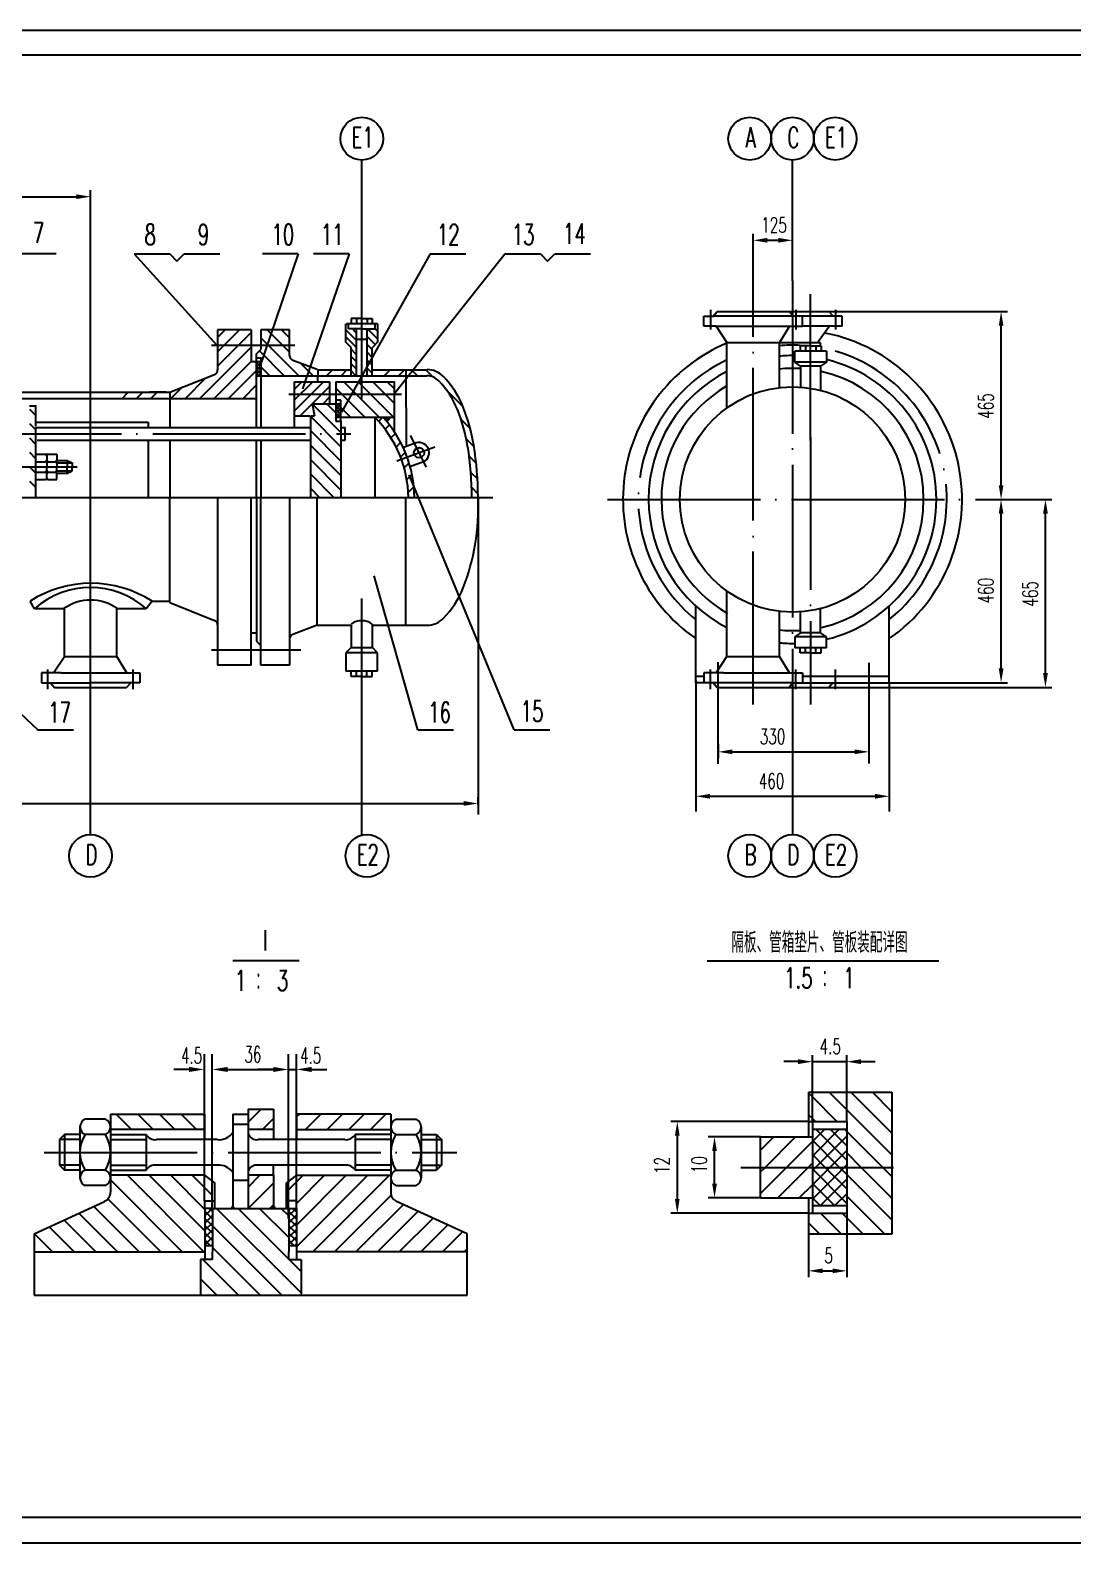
# Model space of a CAD drawing. Extents: x -1168 to 1459, y 189 to 1542.
# Drawn here: x -51.6 to 153.1, y 939.7 to 1236.6 of the extents above; entities that cross this region are included whole.
import ezdxf
from ezdxf.enums import TextEntityAlignment as Align

# ---------------------------------------------------------------- set-up
doc = ezdxf.new("R2010")
doc.units = 0
doc.header["$MEASUREMENT"] = 0
doc.linetypes.add('DASHDOT-M', pattern=[36, 30, -3, 0, -3])
doc.layers.get('0').update_dxf_attribs({"linetype": 'CONTINUOUS'})
for name, color, linetype in [('CDR_DWG1', 4, 'CONTINUOUS'), ('CDR_DWG2', 2, 'CONTINUOUS'), ('CDR_DWG3', 1, 'DASHDOT-M')]:
    doc.layers.add(name, color=color, linetype=linetype)
doc.styles.add('HZ', font='romans', dxfattribs={"width": 0.7, "bigfont": 'hz'})

# ---------------------------------------------------------------- blocks, each defined once
blk = doc.blocks.new('*X58')
for p, q in [((129.09, 108.5), (115, 122.59)), ((133.33, 108.5), (118.33, 123.5)), ((133.5, 112.57), (122.57, 123.5)), ((133.5, 116.82), (126.82, 123.5)), ((135, 119.56), (131.06, 123.5)), ((124.85, 108.5), (114.48, 118.86)), ((116.36, 108.5), (108.8, 116.06)), ((120.6, 108.5), (111.7, 117.4)), ((107.87, 108.5), (102.99, 113.38)), ((112.12, 108.5), (105.9, 114.72)), ((103.63, 108.5), (100.09, 112.04))]:
    blk.add_line(p, q)
blk = doc.blocks.new('*X51')
for p, q in [((269.86, 208.15), (268.66, 209.35)), ((269.86, 205.32), (268.66, 206.52)), ((269.86, 202.49), (268.66, 203.69)), ((269.86, 199.66), (268.66, 200.86)), ((269.86, 196.83), (268.66, 198.03)), ((269.86, 194.01), (268.66, 195.21))]:
    blk.add_line(p, q)
blk = doc.blocks.new('*X62')
at = {"color": 0}
for p, q in [((115.22, 62.77), (117.8, 65.36)), ((118.05, 61.36), (120.22, 63.53)), ((124.74, 63.81), (125.29, 64.36)), ((126.53, 61.36), (129.53, 64.36)), ((130.77, 61.36), (133.77, 64.36)), ((135.02, 61.36), (138.02, 64.36)), ((139.26, 61.36), (142.26, 64.36)), ((115.22, 50.04), (117.53, 52.36)), ((115.27, 45.86), (120.22, 50.8)), ((119.52, 45.86), (120.22, 46.56))]:
    blk.add_line(p, q, dxfattribs=at)
blk = doc.blocks.new('*X63')
at = {"color": 0}
for p, q in [((122.74, 49.08), (126.02, 52.36)), ((124.72, 38.33), (138.75, 52.36)), ((124.72, 42.57), (134.5, 52.36)), ((124.72, 46.82), (130.26, 52.36)), ((127.99, 37.36), (142.99, 52.36)), ((132.23, 37.36), (143.32, 48.44)), ((136.47, 37.36), (145.74, 46.62)), ((140.72, 37.36), (148.64, 45.28)), ((144.96, 37.36), (151.54, 43.94)), ((149.2, 37.36), (154.44, 42.6)), ((153.44, 37.36), (157.35, 41.26)), ((157.69, 37.36), (158.22, 37.89))]:
    blk.add_line(p, q, dxfattribs=at)
blk = doc.blocks.new('*X59')
for p, q in [((106.73, 44.39), (108.21, 45.86)), ((106.73, 45.8), (106.79, 45.86)), ((108.22, 43.82), (106.73, 45.31)), ((108.22, 45.23), (107.59, 45.86)), ((106.73, 42.97), (108.22, 44.46)), ((108.22, 42.4), (106.73, 43.89)), ((106.73, 41.56), (108.22, 43.04)), ((108.22, 40.99), (106.73, 42.48)), ((106.73, 40.14), (108.22, 41.63)), ((108.22, 39.58), (106.73, 41.06)), ((106.73, 38.73), (108.22, 40.22)), ((107.78, 38.6), (106.73, 39.65)), ((108.02, 38.6), (108.22, 38.8))]:
    blk.add_line(p, q)
blk = doc.blocks.new('*X61')
at = {"color": 0}
for p, q in [((125.62, 29.25), (109.01, 45.86)), ((123.22, 35.89), (113.25, 45.86)), ((123.22, 40.13), (117.5, 45.86)), ((123.22, 44.37), (121.74, 45.86)), ((121.77, 28.86), (108.22, 42.4)), ((113.28, 28.86), (106.28, 35.86)), ((117.53, 28.86), (108.22, 38.16)), ((125.62, 33.49), (123.25, 35.86)), ((109.04, 28.86), (105.88, 32.02))]:
    blk.add_line(p, q, dxfattribs=at)
blk = doc.blocks.new('*X60')
at = {"color": 0}
for p, q in [((92.35, 61.36), (89.35, 64.36)), ((96.59, 61.36), (93.59, 64.36)), ((100.84, 61.36), (97.84, 64.36)), ((105.08, 61.36), (102.08, 64.36)), ((106.69, 63.99), (106.32, 64.36))]:
    blk.add_line(p, q, dxfattribs=at)
blk = doc.blocks.new('*X43')
for p, q in [((329.73, 202.02), (323.8, 207.95)), ((329.73, 204.85), (324.1, 210.47)), ((328.73, 208.68), (326.93, 210.47)), ((329.73, 199.19), (323.8, 205.12)), ((329.73, 196.36), (323.8, 202.29)), ((329.73, 193.53), (323.8, 199.46)), ((328.36, 192.07), (323.8, 196.64)), ((325.53, 192.07), (323.8, 193.81))]:
    blk.add_line(p, q)
blk = doc.blocks.new('*X39')
for p, q in [((346.25, 236.4), (345.08, 237.58)), ((349.22, 236.27), (347.91, 237.58)), ((355.19, 230.3), (352.46, 233.02)), ((356.59, 226.07), (354.89, 227.77)), ((357.34, 222.49), (355.91, 223.91)), ((357.78, 219.22), (356.47, 220.53)), ((358.03, 216.14), (356.8, 217.37)), ((358.13, 213.21), (356.96, 214.38))]:
    blk.add_line(p, q)
blk = doc.blocks.new('*X47')
for p, q in [((337.12, 207.01), (337.89, 207.78)), ((338.39, 205.46), (339.25, 206.31)), ((339.54, 203.78), (340.41, 204.65)), ((340.55, 201.96), (341.45, 202.85)), ((341.42, 200), (342.34, 200.92)), ((342.12, 197.87), (343.09, 198.84)), ((342.64, 195.56), (343.67, 196.59)), ((342.92, 193.01), (344.04, 194.13))]:
    blk.add_line(p, q)
blk = doc.blocks.new('*X38')
for p, q in [((326.91, 236.4), (328.08, 237.57)), ((329.74, 236.4), (330.91, 237.57)), ((338.23, 236.4), (339.39, 237.57)), ((341.05, 236.4), (342.22, 237.57))]:
    blk.add_line(p, q)
blk = doc.blocks.new('*X41')
for p, q in [((338.1, 207.78), (331.1, 214.78)), ((340.93, 207.78), (333.93, 214.78)), ((340.95, 210.6), (336.76, 214.78)), ((340.95, 213.43), (339.59, 214.78)), ((335.27, 207.78), (329.53, 213.53)), ((332.45, 207.78), (330.53, 209.7))]:
    blk.add_line(p, q)
blk = doc.blocks.new('*X46')
for p, q in [((337.95, 222.08), (336.28, 223.75)), ((338.39, 223.19), (336.44, 225.14)), ((338.39, 224.75), (337.94, 225.2)), ((337.35, 221.12), (336.28, 222.19)), ((337.35, 219.57), (336.28, 220.64)), ((337.35, 218.01), (336.28, 219.08)), ((337.35, 216.46), (336.28, 217.53)), ((336.28, 215.97), (336.28, 215.97))]:
    blk.add_line(p, q)
blk = doc.blocks.new('*X45')
for p, q in [((332.69, 225.93), (332.45, 226.17)), ((334.23, 222.97), (332.2, 225)), ((334.23, 221.55), (332.2, 223.59)), ((334.23, 224.38), (333.48, 225.14)), ((334.23, 220.14), (333.22, 221.15)), ((334.23, 218.73), (333.22, 219.74)), ((334.23, 217.31), (333.22, 218.32)), ((334.16, 215.97), (333.22, 216.91))]:
    blk.add_line(p, q)
blk = doc.blocks.new('*X42')
for p, q in [((328.73, 209.93), (329.26, 210.47)), ((328.73, 209.22), (329.73, 210.22)), ((329.73, 209.09), (328.73, 210.09)), ((328.73, 208.52), (329.73, 209.52)), ((329.73, 208.38), (328.73, 209.38)), ((328.73, 207.81), (329.73, 208.81)), ((329.62, 207.78), (328.73, 208.68)), ((328.91, 207.78), (328.73, 207.97)), ((329.73, 209.8), (329.05, 210.47)), ((329.41, 207.78), (329.73, 208.1))]:
    blk.add_line(p, q)
blk = doc.blocks.new('*X40')
for p, q in [((313.17, 218.41), (313.47, 218.72)), ((314.01, 217.74), (313.17, 218.58)), ((313.17, 217.71), (314.01, 218.55)), ((314.01, 217.03), (313.17, 217.87)), ((313.17, 217), (314.01, 217.84)), ((314.01, 216.32), (313.17, 217.16)), ((313.17, 216.29), (314.01, 217.13)), ((314.01, 218.44), (313.73, 218.72)), ((313.66, 215.97), (313.17, 216.46)), ((313.55, 215.97), (314.01, 216.43))]:
    blk.add_line(p, q)
blk = doc.blocks.new('*X44')
for p, q in [((321.43, 215.97), (314.01, 223.39)), ((319.63, 220.6), (315.24, 224.99)), ((319.63, 223.42), (318.07, 224.99)), ((318.61, 215.97), (313.74, 220.84)), ((315.78, 215.97), (314.01, 217.74)), ((324.26, 215.97), (321.86, 218.37))]:
    blk.add_line(p, q)
blk = doc.blocks.new('*X35')
for p, q in [((133.56, 211.51), (132.36, 212.71)), ((136.38, 211.51), (135.18, 212.71)), ((139.21, 211.51), (138.01, 212.71))]:
    blk.add_line(p, q)
blk = doc.blocks.new('*X48')
for p, q in [((305.51, 220.65), (309.84, 224.99)), ((305.51, 223.48), (307.01, 224.99)), ((305.51, 217.83), (312.11, 224.43)), ((302.02, 211.51), (312.11, 221.6)), ((304.85, 211.51), (312.11, 218.77)), ((307.68, 211.51), (313.17, 217)), ((299.19, 211.51), (303.21, 215.53)), ((310.51, 211.51), (313.17, 214.17)), ((296.36, 211.51), (298.5, 213.65))]:
    blk.add_line(p, q)

msp = doc.modelspace()

# ---------------------------------------------------------------- linework, layer by layer
for p, q in [((-318.81, 1236.58), (522.19, 1236.58)), ((-318.81, 1236.58), (522.19, 1236.58)), ((13.52, 1185.08), (13.52, 1211.1)), ((98.07, 1187.38), (98.07, 1211.1)), ((-171.67, 1203.91), (-42.52, 1203.91)), ((-39.72, 1129.51), (-39.72, 1205.16)), ((90.35, 1182.62), (90.35, 1196.6)), ((98.07, 1192.61), (98.07, 1196.6)), ((93.15, 1195.35), (95.27, 1195.35)), ((-53.5, 1192.79), (-46.5, 1192.79)), ((-31.19, 1192.66), (-14.92, 1174.79)), ((-31.19, 1192.66), (-24.19, 1192.66)), ((-24.19, 1192.66), (-22.78, 1191.24)), ((-22.78, 1191.24), (-21.36, 1192.66)), ((-21.36, 1192.66), (-14.36, 1192.66)), ((1.03, 1192.7), (-6.58, 1170.35)), ((1.03, 1192.7), (-5.97, 1192.7)), ((11.01, 1192.66), (1.86, 1166.18)), ((11.01, 1192.66), (4.01, 1192.66)), ((26.92, 1192.66), (9.54, 1161.63)), ((20.05, 1165.45), (41.58, 1192.66)), ((26.92, 1192.66), (33.92, 1192.66)), ((41.58, 1192.66), (48.58, 1192.66)), ((48.58, 1192.66), (50, 1191.24)), ((50, 1191.24), (51.41, 1192.66)), ((51.41, 1192.66), (58.41, 1192.66)), ((105.14, 1181.36), (140.26, 1181.36)), ((139.01, 1147.27), (139.01, 1178.56)), ((0.23, 1161.82), (6, 1167.58)), ((0.23, 1163.94), (3.88, 1167.58)), ((0.23, 1166.06), (1.76, 1167.58)), ((3.8, 1163.27), (7.2, 1166.67)), ((5.92, 1163.27), (7.2, 1164.55)), ((1.4, 1160.86), (3.76, 1163.23)), ((43.44, 1099.24), (22.79, 1149.29)), ((36.34, 1144.87), (36.34, 1083.32)), ((134.42, 1144.47), (140.26, 1144.47)), ((140.93, 1144.47), (148.97, 1144.47)), ((139.01, 1111.3), (139.01, 1141.67)), ((147.72, 1110.39), (147.72, 1141.67)), ((-39.72, 1131.75), (-39.72, 1132.45)), ((24.53, 1099.25), (15.98, 1129.51)), ((-67.76, 1115.83), (-50.06, 1099.25)), ((83.48, 1092.6), (83.48, 1112.52)), ((113.07, 1112.37), (113.07, 1092.64)), ((113.07, 1112.37), (113.07, 1092.66)), ((79.07, 1108.96), (79.07, 1083.2)), ((79.07, 1108.5), (79.07, 1084.95)), ((83.48, 1092.66), (83.48, 1107.59)), ((105.23, 1107.59), (148.97, 1107.59)), ((117.07, 1108.5), (140.26, 1108.5)), ((117.07, 1108.5), (117.07, 1084.95)), ((117.07, 1107.86), (117.07, 1083.2)), ((-39.72, 1078.7), (-39.72, 1101.9)), ((13.5, 1078.57), (13.5, 1102.83)), ((98.07, 1102.91), (98.07, 1078.7)), ((-50.06, 1099.25), (-43.06, 1099.25)), ((24.53, 1099.25), (31.53, 1099.25)), ((43.44, 1099.24), (50.44, 1099.24)), ((83.48, 1096.48), (83.48, 1093.68)), ((113.07, 1096.48), (113.07, 1093.68)), ((86.28, 1094.93), (110.27, 1094.93)), ((-260.06, 1084.79), (33.54, 1084.79)), ((36.34, 1084.56), (36.34, 1086.04)), ((81.87, 1086.2), (114.27, 1086.2)), ((36.34, 1083.26), (36.34, 1082.65)), ((-17.38, 1006.8), (-17.38, 1035.58)), ((-15.83, 1005.3), (-15.83, 1035.58)), ((-0.86, 1003.34), (-0.86, 1035.58)), ((0.69, 1006.8), (0.69, 1035.58)), ((99.17, 1034.11), (96.37, 1034.11)), ((101.97, 1022.36), (101.97, 1035.36)), ((101.97, 1034.11), (108.72, 1034.11)), ((108.72, 1022.36), (108.72, 1035.36)), ((111.52, 1034.11), (114.32, 1034.11)), ((-20.38, 1032.58), (-23.38, 1032.58)), ((-12.83, 1032.58), (-3.86, 1032.58)), ((-3.86, 1032.58), (-6.86, 1032.58)), ((-0.86, 1032.58), (0.69, 1032.58)), ((3.69, 1032.58), (6.69, 1032.58)), ((101.97, 1027.18), (101.22, 1027.93)), ((108.72, 1024.68), (105.25, 1028.14)), ((117.59, 1020.05), (109.49, 1028.14)), ((117.59, 1024.29), (113.74, 1028.14)), ((106.79, 1022.36), (101.97, 1027.18)), ((117.59, 1015.8), (108.72, 1024.68)), ((-17.34, 1023.8), (-17.34, 1020.8)), ((0.71, 1023.8), (0.71, 1020.8)), ((101.22, 1022.36), (74.2, 1022.36)), ((101.97, 1022.94), (101.22, 1023.69)), ((102.55, 1022.36), (101.97, 1022.94)), ((-17.34, 1020.8), (-17.34, 1018.8)), ((0.71, 1020.8), (0.71, 1018.8)), ((75.45, 1019.56), (75.45, 1007.16)), ((91.79, 1019.36), (81.51, 1019.36)), ((91.79, 1016.71), (94.43, 1019.36)), ((92.68, 1013.36), (98.68, 1019.36)), ((104.42, 1020.86), (101.97, 1018.41)), ((107.25, 1020.86), (101.97, 1015.58)), ((107.31, 1013.36), (101.97, 1018.7)), ((108.72, 1019.5), (102.57, 1013.36)), ((108.72, 1014.78), (102.64, 1020.86)), ((108.72, 1017.6), (105.47, 1020.86)), ((108.72, 1020.43), (108.29, 1020.86)), ((115.79, 1013.36), (108.72, 1020.43)), ((82.76, 1010.16), (82.76, 1016.56)), ((96.92, 1013.36), (101.97, 1018.41)), ((104.48, 1013.36), (101.97, 1015.87)), ((108.72, 1016.67), (105.4, 1013.36)), ((111.55, 1013.36), (108.72, 1016.19)), ((-17.34, 1011.8), (-17.34, 1013.8)), ((0.71, 1011.8), (0.71, 1013.8)), ((91.79, 1008.23), (96.92, 1013.36)), ((91.79, 1012.47), (92.68, 1013.36)), ((95.16, 1007.36), (101.16, 1013.36)), ((101.16, 1013.36), (101.97, 1014.16)), ((105.4, 1013.36), (101.97, 1009.92)), ((108.23, 1013.36), (101.97, 1007.09)), ((102.57, 1013.36), (101.97, 1012.75)), ((108.72, 1006.29), (101.97, 1013.04)), ((108.72, 1009.12), (104.48, 1013.36)), ((108.72, 1011.95), (107.31, 1013.36)), ((108.72, 1013.84), (108.23, 1013.36)), ((117.59, 1007.32), (111.55, 1013.36)), ((117.59, 1011.56), (115.79, 1013.36)), ((99.4, 1007.36), (101.97, 1009.92)), ((106.32, 1005.86), (101.97, 1010.21)), ((108.72, 1011.01), (103.56, 1005.86)), ((117.59, 1003.08), (108.72, 1011.95)), ((91.79, 1007.36), (81.51, 1007.36)), ((103.5, 1005.86), (101.97, 1007.38)), ((108.72, 1008.19), (106.39, 1005.86)), ((116.17, 1000.25), (108.72, 1007.7)), ((-15.81, 1005.3), (-17.31, 1005.3)), ((-15.81, 1005.3), (-8.81, 1005.3)), ((-8.81, 1005.3), (-3.81, 1005.3)), ((-3.81, 1005.3), (-0.81, 1005.3)), ((-0.81, 1005.3), (0.69, 1005.3)), ((101.22, 1004.36), (74.2, 1004.36)), ((107.69, 1000.25), (103.58, 1004.36)), ((108.72, 1003.46), (107.82, 1004.36)), ((108.72, 1004.36), (108.72, 991.79)), ((103.44, 1000.25), (101.22, 1002.48)), ((111.93, 1000.25), (108.72, 1003.46)), ((101.22, 1000.25), (101.22, 991.79)), ((-17.31, 996.8), (-17.31, 995.3)), ((104.02, 993.04), (105.92, 993.04)), ((-318.81, 939.67), (522.19, 939.67))]:
    msp.add_line(p, q)
for points in [[(-17.21, 997.99), (-15.75, 997.99)], [(-0.77, 997.99), (0.69, 997.99)]]:
    msp.add_lwpolyline(points)
for points in [[(-42.52, 1204.37), (-42.52, 1203.44), (-39.72, 1203.91)], [(93.15, 1195.81), (93.15, 1194.88), (90.35, 1195.35)], [(95.27, 1195.81), (95.27, 1194.88), (98.07, 1195.35)], [(138.55, 1178.56), (139.48, 1178.56), (139.01, 1181.36)], [(17.76, 1160.61), (19.46, 1160.61), (18.58, 1159.72)], [(138.55, 1147.27), (139.48, 1147.27), (139.01, 1144.47)], [(138.55, 1141.67), (139.48, 1141.67), (139.01, 1144.47)], [(147.25, 1141.67), (148.19, 1141.67), (147.72, 1144.47)], [(138.55, 1111.3), (139.48, 1111.3), (139.01, 1108.5)], [(147.25, 1110.39), (148.19, 1110.39), (147.72, 1107.59)], [(86.28, 1095.4), (86.28, 1094.47), (83.48, 1094.93)], [(110.27, 1095.4), (110.27, 1094.47), (113.07, 1094.93)], [(33.54, 1085.26), (33.54, 1084.33), (36.34, 1084.79)], [(81.87, 1086.67), (81.87, 1085.74), (79.07, 1086.2)], [(114.27, 1086.67), (114.27, 1085.74), (117.07, 1086.2)], [(99.17, 1034.58), (99.17, 1033.64), (101.97, 1034.11)], [(111.52, 1034.58), (111.52, 1033.64), (108.72, 1034.11)], [(-20.38, 1033.08), (-20.38, 1032.08), (-17.38, 1032.58)], [(-12.83, 1033.08), (-12.83, 1032.08), (-15.83, 1032.58)], [(-3.86, 1033.08), (-3.86, 1032.08), (-0.86, 1032.58)], [(-3.86, 1033.08), (-3.86, 1032.08), (-0.86, 1032.58)], [(3.69, 1033.08), (3.69, 1032.08), (0.69, 1032.58)], [(74.98, 1019.56), (75.91, 1019.56), (75.45, 1022.36)], [(82.3, 1016.56), (83.23, 1016.56), (82.76, 1019.36)], [(82.3, 1010.16), (83.23, 1010.16), (82.76, 1007.36)], [(74.98, 1007.16), (75.91, 1007.16), (75.45, 1004.36)], [(-11.81, 1006.24), (-12.24, 1005.31), (-11.33, 1005.31)], [(-3.8, 1006.26), (-4.25, 1005.3), (-3.28, 1005.3)], [(104.02, 993.51), (104.02, 992.58), (101.22, 993.04)], [(105.92, 993.51), (105.92, 992.58), (108.72, 993.04)]]:
    msp.add_solid(points)
at = {"layer": 'CDR_DWG1'}
for p, q in [((517.19, 1231.67), (-293.81, 1231.67)), ((10.4, 1175.36), (10.4, 1178.97)), ((10.89, 1178.97), (10.49, 1178.97)), ((16.14, 1178.97), (10.89, 1178.97)), ((10.89, 1177.94), (10.89, 1178.97)), ((11.97, 1180), (11.46, 1180)), ((11.46, 1180), (11.46, 1178.97)), ((13.52, 1180), (11.97, 1180)), ((12.49, 1180), (12.49, 1178.97)), ((13.52, 1180), (15.06, 1180)), ((14.55, 1180), (14.55, 1178.97)), ((15.06, 1180), (15.58, 1180)), ((15.58, 1180), (15.58, 1178.97)), ((16.14, 1177.94), (16.14, 1178.97)), ((16.59, 1178.97), (16.14, 1178.97)), ((16.59, 1178.97), (16.59, 1175.34)), ((80.69, 1178.51), (80.69, 1180.44)), ((80.69, 1180.44), (82.62, 1180.44)), ((82.47, 1180.44), (83.27, 1181.36)), ((100, 1180.44), (82.51, 1180.44)), ((83.27, 1181.36), (97.42, 1181.36)), ((97.42, 1181.36), (105.23, 1181.36)), ((98.22, 1180.44), (97.42, 1181.36)), ((107.82, 1180.44), (100, 1180.44)), ((100, 1178.51), (100, 1180.44)), ((106.03, 1180.44), (105.23, 1181.36)), ((107.82, 1178.51), (107.82, 1180.44)), ((-14.79, 1177.79), (-14.79, 1169.92)), ((-8.19, 1177.79), (-14.79, 1177.79)), ((-8.19, 1177.79), (-8.19, 1171.52)), ((-6.29, 1177.79), (-6.29, 1173.91)), ((-0.66, 1177.79), (-6.29, 1177.79)), ((-0.66, 1172.71), (-0.66, 1177.79)), ((11.98, 1177.94), (10.89, 1177.94)), ((12.45, 1177.94), (11.98, 1177.94)), ((12.44, 1177.86), (12.44, 1168.77)), ((12.44, 1175.93), (14.48, 1175.93)), ((13.52, 1177.94), (12.45, 1177.94)), ((13.52, 1177.94), (14.55, 1177.94)), ((14.48, 1177.88), (14.48, 1168.77)), ((14.55, 1177.94), (15.12, 1177.94)), ((15.12, 1177.94), (16.14, 1177.94)), ((83.06, 1178.51), (80.69, 1178.51)), ((82.93, 1178.51), (100, 1178.51)), ((83.06, 1178.51), (85.19, 1175.3)), ((97.48, 1178.51), (95.5, 1175.27)), ((107.82, 1178.51), (100, 1178.51)), ((105.3, 1178.51), (103.12, 1175.4)), ((-7.13, 1173.07), (-6.29, 1173.91)), ((-7.13, 1172.32), (-7.13, 1173.07)), ((11.43, 1174.33), (10.4, 1175.36)), ((11.43, 1168.77), (11.43, 1174.33)), ((15.56, 1168.77), (15.56, 1174.33)), ((16.59, 1175.34), (15.64, 1174.32)), ((85.19, 1162.56), (85.19, 1175.33)), ((85.3, 1175.27), (103.48, 1175.27)), ((95.49, 1166.44), (95.49, 1175.33)), ((98.53, 1172.72), (98.53, 1173.58)), ((104.73, 1173.58), (98.53, 1173.58)), ((100.1, 1174.61), (99.59, 1174.61)), ((99.59, 1174.61), (99.59, 1173.58)), ((101.65, 1174.61), (100.1, 1174.61)), ((100.61, 1174.61), (100.61, 1173.59)), ((101.65, 1174.61), (103.19, 1174.61)), ((102.67, 1174.61), (102.67, 1173.58)), ((103.19, 1174.61), (103.71, 1174.61)), ((103.48, 1175.27), (103.48, 1174.61)), ((103.71, 1174.61), (103.71, 1173.58)), ((104.73, 1173.58), (104.73, 1171.45)), ((-7.01, 1171.52), (-8.19, 1171.52)), ((-7.13, 1171.52), (-7.13, 1172.32)), ((-7.13, 1168.77), (-7.13, 1171.52)), ((-7.1, 1172.28), (-6.19, 1172.28)), ((-6.2, 1171.52), (-7.01, 1171.52)), ((-6.29, 1172.28), (-6.29, 1171.59)), ((-6.29, 1171.52), (-6.29, 1168.77)), ((4.76, 1169.96), (-0.02, 1171.77)), ((4.86, 1169.93), (4.84, 1167.58)), ((4.86, 1169.93), (11.43, 1169.93)), ((15.56, 1169.93), (22.15, 1169.93)), ((22.15, 1169.93), (22.2, 1155.16)), ((22.22, 1169.94), (26.34, 1169.94)), ((98.55, 1171.45), (98.55, 1172.72)), ((99.66, 1170.65), (98.55, 1171.45)), ((104.73, 1171.45), (98.55, 1171.45)), ((99.66, 1170.65), (99.66, 1166.5)), ((103.59, 1170.65), (99.66, 1170.65)), ((104.73, 1171.45), (103.59, 1170.65)), ((103.59, 1170.65), (103.59, 1165.85)), ((-24.15, 1165.51), (-15.42, 1168.99)), ((-7.25, 1168.77), (-6.19, 1168.77)), ((-7.13, 1166.24), (-7.13, 1168.77)), ((-6.29, 1168.77), (-6.29, 1158.62)), ((-6.19, 1168.77), (4.86, 1168.77)), ((0.23, 1167.58), (7.23, 1167.58)), ((0.23, 1167.58), (0.23, 1161.34)), ((4.86, 1168.77), (11.44, 1168.77)), ((7.2, 1167.58), (7.2, 1163.28)), ((8.43, 1167.58), (19.85, 1167.58)), ((8.43, 1167.58), (8.43, 1163.58)), ((11.44, 1168.77), (12.45, 1168.77)), ((12.45, 1168.77), (14.16, 1168.77)), ((14.16, 1168.77), (15.59, 1168.77)), ((15.59, 1168.77), (22.15, 1168.77)), ((19.85, 1167.65), (19.85, 1157.86)), ((22.15, 1168.77), (26.27, 1168.77)), ((-54.67, 1165.51), (-33.62, 1165.51)), ((-53.9, 1164.31), (-32.41, 1164.31)), ((-36.25, 1164.31), (-26.15, 1164.31)), ((-35.05, 1165.51), (-24.15, 1165.51)), ((-24.86, 1165.51), (-28.15, 1165.51)), ((-26.33, 1164.31), (-7.13, 1164.31)), ((-24.15, 1165.51), (-24.15, 1164.31)), ((-24.15, 1164.31), (-24.15, 1158.62)), ((-7.13, 1164.52), (-7.13, 1166.24)), ((-7.13, 1158.62), (-7.13, 1164.52)), ((9.43, 1163.97), (8.43, 1163.97)), ((9.43, 1163.3), (9.43, 1163.97)), ((-51.7, 1162.87), (-50.44, 1162.87)), ((-50.44, 1158.87), (-50.44, 1162.96)), ((0.23, 1161.34), (0.23, 1158.62)), ((3.76, 1163.27), (7.26, 1163.27)), ((3.76, 1163.27), (4.23, 1160.86)), ((7.26, 1163.27), (8.43, 1163.27)), ((8.43, 1163.79), (8.43, 1163.27)), ((8.43, 1163.27), (8.43, 1160.58)), ((8.51, 1163.27), (9.43, 1163.27)), ((9.43, 1160.62), (9.43, 1163.3)), ((-50.5, 1158.62), (3.5, 1158.62)), ((-50.44, 1159.62), (-28.39, 1159.62)), ((-50.44, 1144.87), (-50.44, 1158.62)), ((-28.39, 1159.62), (-28.39, 1158.62)), ((-28.39, 1159.12), (-28.39, 1158.62)), ((0.23, 1160.86), (3.41, 1160.86)), ((3.5, 1158.87), (3.5, 1160.86)), ((3.5, 1144.75), (3.5, 1158.98)), ((3.56, 1160.86), (4.23, 1160.86)), ((8.43, 1160.58), (8.43, 1159.86)), ((9.44, 1160.58), (8.43, 1160.58)), ((8.43, 1159.86), (9.43, 1159.86)), ((9.43, 1159.73), (9.43, 1160.62)), ((9.43, 1159.86), (9.43, 1158.87)), ((9.43, 1158.98), (9.43, 1144.75)), ((9.43, 1158.62), (10.24, 1158.62)), ((16.31, 1160.58), (9.44, 1160.58)), ((10.24, 1156.12), (10.24, 1158.62)), ((16.09, 1160.58), (16.09, 1144.91)), ((18.05, 1160.58), (16.31, 1160.58)), ((19.85, 1160.58), (18.05, 1160.58)), ((-50.22, 1156.12), (3.5, 1156.12)), ((-28.39, 1156.12), (-28.39, 1144.87)), ((-24.15, 1156.12), (-24.15, 1144.87)), ((-7.13, 1144.87), (-7.13, 1156.12)), ((-6.29, 1156.12), (-6.29, 1144.87)), ((9.43, 1156.12), (10.24, 1156.12)), ((23.82, 1155.43), (21.6, 1154.63)), ((-50.35, 1153.37), (-48.62, 1153.37)), ((-48.32, 1153.07), (-48.32, 1152.19)), ((-48.02, 1153.37), (-46.35, 1153.37)), ((-46.35, 1153.37), (-46.35, 1152.19)), ((-46.29, 1152.11), (-44.29, 1152.11)), ((-44.29, 1152.11), (-43.35, 1151.67)), ((-44.29, 1152.11), (-44.29, 1150.87)), ((-50.35, 1151.89), (-48.62, 1151.89)), ((-50.35, 1149.85), (-48.62, 1149.85)), ((-48.32, 1151.59), (-48.32, 1150.87)), ((-48.32, 1150.15), (-48.32, 1150.87)), ((-48.32, 1148.67), (-48.32, 1149.55)), ((-48.02, 1151.89), (-46.65, 1151.89)), ((-48.02, 1149.85), (-46.65, 1149.85)), ((-46.36, 1151.67), (-43.35, 1151.67)), ((-46.36, 1150.07), (-43.35, 1150.07)), ((-46.35, 1151.59), (-46.35, 1150.88)), ((-46.35, 1150.15), (-46.35, 1150.86)), ((-46.35, 1148.37), (-46.35, 1149.55)), ((-46.29, 1149.63), (-44.29, 1149.63)), ((-44.29, 1149.63), (-44.29, 1150.87)), ((-44.29, 1149.63), (-43.35, 1150.07)), ((-43.35, 1151.67), (-43.35, 1150.87)), ((-43.35, 1150.07), (-43.35, 1150.87)), ((9.43, 1151.99), (9.43, 1151.49)), ((25.64, 1151.84), (22.97, 1150.87)), ((-50.35, 1148.37), (-48.62, 1148.37)), ((-48.02, 1148.37), (-46.35, 1148.37)), ((-199.53, 1144.87), (39.22, 1144.87)), ((-24.15, 1124.23), (-24.15, 1144.87)), ((-14.79, 1144.87), (-14.79, 1111.95)), ((-8.19, 1111.95), (-8.19, 1144.87)), ((-7.13, 1144.87), (-7.13, 1118.23)), ((-6.29, 1111.95), (-6.29, 1144.87)), ((-0.66, 1144.87), (-0.66, 1111.95)), ((4.76, 1119.78), (4.76, 1144.87)), ((22.15, 1119.78), (22.15, 1144.87)), ((85.2, 1113.67), (85.2, 1126.38)), ((-50.73, 1123.03), (-51.56, 1124.51)), ((-44.87, 1123.03), (-50.73, 1123.03)), ((-44.87, 1113.64), (-44.87, 1123.03)), ((-34.57, 1113.64), (-34.57, 1123.03)), ((-28.78, 1123.03), (-34.57, 1123.03)), ((-27.66, 1124.51), (-28.78, 1123.03)), ((-27.66, 1124.51), (-24.15, 1124.51)), ((-24.15, 1124.23), (-15.42, 1120.74)), ((79.07, 1108.5), (79.07, 1123.56)), ((95.5, 1113.67), (95.5, 1122.6)), ((99.66, 1118.29), (99.66, 1122.44)), ((103.59, 1118.29), (103.59, 1123.09)), ((117.07, 1108.5), (117.07, 1123.56)), ((4.76, 1119.78), (-0.02, 1117.97)), ((4.76, 1119.78), (11.44, 1119.78)), ((11.44, 1119.78), (11.44, 1115.41)), ((15.57, 1120.01), (15.57, 1115.41)), ((15.57, 1119.78), (22.15, 1119.78)), ((22.15, 1119.78), (26.34, 1119.78)), ((-7.01, 1118.22), (-8.19, 1118.22)), ((-7.13, 1118.37), (-7.13, 1116.67)), ((-7.13, 1116.67), (-6.29, 1115.83)), ((-0.66, 1117.03), (-0.66, 1111.95)), ((99.66, 1118.29), (98.55, 1117.49)), ((104.73, 1117.49), (98.55, 1117.49)), ((98.55, 1117.49), (98.55, 1116.23)), ((103.59, 1118.29), (99.66, 1118.29)), ((104.73, 1117.49), (103.59, 1118.29)), ((104.73, 1115.36), (104.73, 1117.49)), ((-47, 1110.43), (-44.87, 1113.64)), ((-44.87, 1113.64), (-34.57, 1113.64)), ((-32.58, 1110.43), (-34.57, 1113.66)), ((11.43, 1115.41), (10.4, 1114.38)), ((16.58, 1114.38), (10.4, 1114.38)), ((10.4, 1114.38), (10.4, 1110.77)), ((11.42, 1115.41), (15.54, 1115.41)), ((16.59, 1114.39), (15.64, 1115.42)), ((16.59, 1110.77), (16.59, 1114.39)), ((83.06, 1110.44), (85.19, 1113.65)), ((85.3, 1113.67), (95.5, 1113.67)), ((97.48, 1110.44), (95.5, 1113.67)), ((98.53, 1116.22), (98.53, 1115.36)), ((104.73, 1115.36), (98.53, 1115.36)), ((99.59, 1114.34), (99.59, 1115.36)), ((100.1, 1114.34), (99.59, 1114.34)), ((101.65, 1114.34), (100.1, 1114.34)), ((100.61, 1114.34), (100.61, 1115.35)), ((101.65, 1114.34), (103.19, 1114.34)), ((102.67, 1114.34), (102.67, 1115.36)), ((103.19, 1114.34), (103.71, 1114.34)), ((103.71, 1114.34), (103.71, 1115.36)), ((-8.19, 1111.95), (-14.79, 1111.95)), ((-8.19, 1111.95), (-13.81, 1111.95)), ((-0.66, 1111.95), (-6.29, 1111.95)), ((16.59, 1110.77), (10.4, 1110.77)), ((11.46, 1109.74), (11.46, 1110.77)), ((12.48, 1109.74), (12.48, 1110.75)), ((14.54, 1109.74), (14.54, 1110.77)), ((15.58, 1109.74), (15.58, 1110.77)), ((-49.37, 1110.43), (-49.37, 1108.5)), ((-45.51, 1110.43), (-49.37, 1110.43)), ((-49.37, 1108.5), (-39.72, 1108.5)), ((-47.6, 1108.5), (-46.8, 1107.58)), ((-46.8, 1107.58), (-32.64, 1107.58)), ((-45.51, 1110.43), (-33.92, 1110.43)), ((-30.06, 1108.5), (-39.72, 1108.5)), ((-33.92, 1110.43), (-30.06, 1110.43)), ((-31.84, 1108.5), (-32.64, 1107.58)), ((-30.06, 1110.43), (-30.06, 1108.5)), ((11.97, 1109.74), (11.46, 1109.74)), ((13.52, 1109.74), (11.97, 1109.74)), ((13.52, 1109.74), (15.06, 1109.74)), ((15.06, 1109.74), (15.58, 1109.74)), ((80.69, 1109.7), (79.07, 1109.7)), ((98.07, 1108.5), (79.07, 1108.5)), ((84.55, 1110.44), (80.69, 1110.44)), ((80.69, 1110.44), (80.69, 1108.5)), ((82.47, 1108.51), (83.27, 1107.59)), ((83.27, 1107.59), (97.42, 1107.59)), ((84.55, 1110.44), (96.14, 1110.44)), ((96.14, 1110.44), (100, 1110.44)), ((98.22, 1108.51), (97.42, 1107.59)), ((97.42, 1107.59), (105.23, 1107.59)), ((98.07, 1108.5), (117.07, 1108.5)), ((100, 1110.44), (100, 1108.5)), ((117.07, 1109.7), (100, 1109.7)), ((106.03, 1108.51), (105.23, 1107.59)), ((117.07, 1108.5), (117.07, 1109.7)), ((101.22, 1028.14), (117.59, 1028.14)), ((101.22, 1028.14), (101.22, 1019.36)), ((117.59, 1028.14), (117.59, 1000.25)), ((-8.81, 1024.8), (-8.81, 1020.8)), ((-8.81, 1024.8), (-3.81, 1024.8)), ((-3.81, 1024.8), (-3.81, 1020.8)), ((-36.81, 1022.8), (-40.81, 1022.8)), ((-35.81, 1023.8), (-17.34, 1023.8)), ((-35.81, 1023.8), (-35.81, 1020.8)), ((-11.81, 1023.8), (-11.81, 1005.3)), ((-11.81, 1023.8), (-8.81, 1023.8)), ((-8.81, 1021.79), (-11.81, 1021.79)), ((19.19, 1023.8), (0.76, 1023.8)), ((19.19, 1023.8), (19.19, 1020.8)), ((20.19, 1022.8), (24.19, 1022.8)), ((101.22, 1022.36), (108.72, 1022.36)), ((101.97, 1022.36), (101.97, 1004.36)), ((108.72, 1022.36), (108.72, 1004.36)), ((-44.81, 1019.8), (-45.81, 1018.8)), ((-41.81, 1018.8), (-45.81, 1018.8)), ((-45.81, 1018.8), (-45.81, 1013.8)), ((-41.81, 1019.8), (-44.81, 1019.8)), ((-44.81, 1019.8), (-44.81, 1012.8)), ((-41.81, 1021.3), (-41.81, 1011.3)), ((-36.81, 1019.8), (-40.81, 1019.8)), ((-35.81, 1020.8), (-35.81, 1011.8)), ((-17.34, 1020.8), (-35.81, 1020.8)), ((-35.81, 1019.8), (-28.81, 1019.8)), ((-35.81, 1018.8), (-28.81, 1018.8)), ((-28.81, 1019.8), (-28.81, 1012.8)), ((-14.81, 1018.8), (-26.81, 1018.8)), ((-8.81, 1020.8), (-8.81, 1011.8)), ((-3.81, 1020.8), (-8.81, 1020.8)), ((10.19, 1018.8), (-6.81, 1018.8)), ((-3.81, 1020.8), (-3.81, 1018.8)), ((0.71, 1020.8), (19.19, 1020.8)), ((19.19, 1019.8), (12.19, 1019.8)), ((12.19, 1019.8), (12.19, 1012.8)), ((19.19, 1018.8), (12.19, 1018.8)), ((19.19, 1020.8), (19.19, 1011.8)), ((20.19, 1019.8), (24.19, 1019.8)), ((25.19, 1021.3), (25.19, 1011.3)), ((25.19, 1019.8), (28.19, 1019.8)), ((25.19, 1018.8), (29.19, 1018.8)), ((28.19, 1019.8), (28.19, 1012.8)), ((28.19, 1019.8), (29.19, 1018.8)), ((29.19, 1018.8), (29.19, 1013.8)), ((91.79, 1007.36), (91.79, 1019.36)), ((91.79, 1019.36), (101.97, 1019.36)), ((101.97, 1020.86), (108.72, 1020.86)), ((-41.81, 1013.8), (-45.81, 1013.8)), ((-45.81, 1013.8), (-44.81, 1012.8)), ((-41.81, 1012.8), (-44.81, 1012.8)), ((-36.81, 1012.8), (-40.81, 1012.8)), ((-35.81, 1013.8), (-28.81, 1013.8)), ((-35.81, 1012.8), (-28.81, 1012.8)), ((-14.81, 1013.8), (-26.81, 1013.8)), ((10.19, 1013.8), (-6.81, 1013.8)), ((-3.81, 1011.8), (-3.81, 1013.8)), ((19.19, 1013.8), (12.19, 1013.8)), ((19.19, 1012.8), (12.19, 1012.8)), ((20.19, 1012.8), (24.19, 1012.8)), ((25.19, 1013.8), (29.19, 1013.8)), ((25.19, 1012.8), (28.19, 1012.8)), ((29.19, 1013.8), (28.19, 1012.8)), ((-36.81, 1009.8), (-40.81, 1009.8)), ((-17.34, 1011.8), (-35.81, 1011.8)), ((-35.81, 1011.8), (-35.81, 1008.5)), ((-17.34, 1011.8), (-15.33, 1010.25)), ((-15.33, 1006.8), (-15.33, 1010.25)), ((-8.81, 1010.81), (-11.81, 1010.81)), ((-8.81, 1011.8), (-8.81, 1005.3)), ((-3.81, 1011.8), (-8.81, 1011.8)), ((-3.81, 1011.8), (-3.81, 1005.3)), ((0.71, 1011.8), (-1.29, 1010.29)), ((-1.29, 1006.8), (-1.29, 1010.29)), ((0.71, 1011.8), (19.19, 1011.8)), ((19.19, 1011.8), (19.19, 1008.5)), ((20.19, 1009.8), (24.19, 1009.8)), ((-50.81, 1000.3), (-36.97, 1006.69)), ((-17.31, 1006.8), (-15.33, 1006.8)), ((-17.31, 1005.3), (-17.31, 1006.8)), ((-15.33, 1005.3), (-15.33, 1006.8)), ((-1.29, 1005.3), (-1.29, 1006.8)), ((0.69, 1006.8), (-1.29, 1006.8)), ((0.69, 1005.3), (0.69, 1006.8)), ((34.19, 1000.3), (20.35, 1006.69)), ((91.79, 1007.36), (101.97, 1007.36)), ((101.22, 1007.36), (101.22, 1000.25)), ((-17.31, 1005.3), (-17.31, 996.8)), ((-15.81, 1005.3), (-15.81, 996.8)), ((-0.81, 1005.3), (-0.81, 996.8)), ((0.69, 1005.3), (0.69, 996.8)), ((101.22, 1004.36), (108.72, 1004.36)), ((101.97, 1005.86), (108.72, 1005.86)), ((-50.81, 1000.3), (-50.81, 996.8)), ((34.19, 996.8), (34.19, 1000.3)), ((117.59, 1000.25), (101.22, 1000.25)), ((-50.81, 996.8), (-17.31, 996.8)), ((-50.81, 996.8), (-50.81, 988.3)), ((-18.15, 995.3), (-18.15, 988.3)), ((-15.81, 995.3), (-18.15, 995.3)), ((-15.81, 995.3), (-15.81, 996.8)), ((-0.81, 995.3), (-0.81, 996.8)), ((-0.81, 995.3), (1.58, 995.3)), ((34.19, 996.8), (0.69, 996.8)), ((0.69, 996.8), (0.69, 995.3)), ((1.59, 995.3), (1.59, 988.3)), ((34.19, 988.3), (34.19, 996.8)), ((-50.8, 988.3), (-18.13, 988.3)), ((-18.13, 988.3), (1.58, 988.3)), ((1.58, 988.3), (34.19, 988.3)), ((-293.81, 944.67), (517.19, 944.67))]:
    msp.add_line(p, q, dxfattribs=at)
for centre, radius in [((98.07, 1144.47), 22.12), ((24.76, 1153.65), 1)]:
    msp.add_circle(centre, radius, dxfattribs=at)
for centre, radius, start, end in [((98.07, 1144.47), 33.28, 304.8194, 78.9386), ((98.07, 1144.47), 33.28, 112.7654, 235.1806), ((98.07, 1144.47), 30.28, 87.1074, 94.8855), ((-15.79, 1169.92), 1, 291.7461, 360), ((0.34, 1172.71), 1, 180, 249.2328), ((26.34, 1165.5), 4.46, 43.8975, 90), ((98.07, 1144.47), 28.25, 89.0525, 95.2366), ((98.07, 1144.47), 25.74, 86.4479, 95.7501), ((98.07, 1144.47), 28.25, 283.6379, 76.3621), ((26.27, 1165.45), 3.31, 43.8975, 90), ((16.15, 1155.71), 17.36, 21.7308, 43.8975), ((16.22, 1155.76), 18.51, 21.7308, 43.8975), ((98.07, 1144.47), 28.25, 117.1155, 242.8964), ((98.07, 1144.47), 25.74, 282.7257, 77.4354), ((98.07, 1144.47), 25.74, 120.0224, 240.3526), ((-0.3, 1149.16), 35.07, 9.3746, 21.7308), ((-0.23, 1149.2), 36.22, 9.3746, 21.7308), ((-0.1, 1144.6), 22.76, 0.6795, 44.6233), ((-0.1, 1144.6), 23.96, 0.6455, 41.8558), ((24.73, 1153.64), 2.01, 296.8918, 116.8918), ((-26.47, 1144.87), 62.81, 0, 9.3746), ((-48.62, 1153.07), 0.3, 0, 90), ((-48.62, 1152.19), 0.3, 270, 0), ((-48.02, 1153.07), 0.3, 90, 180), ((-48.02, 1152.19), 0.3, 180, 270), ((-46.65, 1152.19), 0.3, 270, 0), ((-26.54, 1144.82), 61.67, 0, 9.3746), ((-48.62, 1151.59), 0.3, 0, 90), ((-48.62, 1150.15), 0.3, 270, 0), ((-48.62, 1149.55), 0.3, 0, 90), ((-48.02, 1151.59), 0.3, 90, 180), ((-48.02, 1150.15), 0.3, 180, 270), ((-48.02, 1149.55), 0.3, 90, 180), ((-46.65, 1151.59), 0.3, 0, 90), ((-46.65, 1150.15), 0.3, 270, 0), ((-46.65, 1149.55), 0.3, 0, 90), ((-48.62, 1148.67), 0.3, 270, 0), ((-48.02, 1148.67), 0.3, 180, 270), ((-8.43, 1142.95), 44.81, 350.6254, 2.4561), ((-4.76, 1142.34), 41.09, 338.2692, 350.6254), ((-39.61, 1105.85), 22.16, 57.3669, 122.6331), ((-39.75, 1110.63), 16.56, 48.4798, 131.5202), ((16.22, 1133.98), 18.51, 316.1025, 338.2692), ((-39.72, 1115.73), 9, 55.0891, 124.9109), ((-15.79, 1119.82), 1, 0, 68.2539), ((13.5, 1117.09), 3.58, 54.7498, 125.2502), ((26.34, 1124.24), 4.46, 270, 316.1025), ((0.34, 1117.03), 1, 110.7672, 180), ((98.07, 1144.47), 25.74, 264.2664, 273.5521), ((98.07, 1144.47), 28.25, 264.7784, 270.9475), ((-40.18, 1021.3), 1.62, 112.6199, 247.3801), ((-37.43, 1021.3), 1.62, 292.6199, 67.3801), ((20.82, 1021.3), 1.62, 112.6199, 247.3801), ((23.57, 1021.3), 1.62, 292.6199, 67.3801), ((-35.18, 1016.3), 6.62, 148.1092, 211.8908), ((-42.43, 1016.3), 6.62, 328.1092, 31.8908), ((-27.06, 1020.79), 2, 209.5261, 277.3438), ((-14.53, 1022.08), 3.29, 265.1176, 325.6478), ((-7.07, 1020.63), 1.84, 199.3054, 278.2919), ((10.42, 1020.85), 2.06, 263.7106, 329.4195), ((25.82, 1016.3), 6.62, 148.1092, 211.8908), ((18.57, 1016.3), 6.62, 328.1092, 31.8908), ((-40.18, 1011.3), 1.62, 112.6199, 247.3801), ((-37.43, 1011.3), 1.62, 292.6199, 67.3801), ((-27.06, 1011.81), 2, 82.6562, 150.4739), ((-14.53, 1010.52), 3.29, 34.3522, 94.8824), ((-7.07, 1011.98), 1.84, 81.7081, 160.6946), ((10.42, 1011.75), 2.06, 30.5805, 96.2894), ((20.82, 1011.3), 1.62, 112.6199, 247.3801), ((23.57, 1011.3), 1.62, 292.6199, 67.3801), ((-37.81, 1008.5), 2, 294.7751, 0), ((21.19, 1008.5), 2, 180, 245.2249)]:
    msp.add_arc(centre, radius, start, end, dxfattribs=at)
at = {"layer": 'CDR_DWG2'}
for p, q in [((1.21, 1053.87), (-11.77, 1053.87)), ((81.31, 1053.87), (126.8, 1053.87))]:
    msp.add_line(p, q, dxfattribs=at)
for centre in [(13.52, 1215.3), (89.67, 1215.3), (98.07, 1215.3), (106.46, 1215.3), (-39.72, 1074.5), (14.54, 1074.5), (89.67, 1074.5), (98.07, 1074.5), (106.46, 1074.5)]:
    msp.add_circle(centre, 4.2, dxfattribs=at)
at = {"layer": 'CDR_DWG3', "linetype": 'DASHDOT-M'}
for p, q in [((13.52, 1164.31), (13.52, 1185.08)), ((98.07, 1187.38), (98.07, 1102.91)), ((101.63, 1181.99), (101.63, 1184.78)), ((81.98, 1181.73), (81.98, 1177.86)), ((90.35, 1104.23), (90.35, 1182.62)), ((98.71, 1181.73), (98.71, 1177.86)), ((101.63, 1156.04), (101.63, 1181.99)), ((106.53, 1181.73), (106.53, 1177.86)), ((-15.98, 1174.79), (0.39, 1174.79)), ((-0.77, 1165.13), (21.3, 1165.13)), ((-208.02, 1157.37), (11.36, 1157.37)), ((23, 1157.06), (26.15, 1150.83)), ((101.63, 1156.71), (101.63, 1104.23)), ((20.38, 1152.06), (27.89, 1154.79)), ((-208.02, 1150.87), (-42.33, 1150.87)), ((61.78, 1144.47), (140.93, 1144.47)), ((-39.72, 1101.9), (-39.72, 1129.51)), ((13.5, 1102.83), (13.5, 1125.05)), ((-15.98, 1114.95), (1.57, 1114.95)), ((-48.08, 1107.21), (-48.08, 1111.07)), ((-31.35, 1107.21), (-31.35, 1111.07)), ((81.98, 1107.22), (81.98, 1111.08)), ((98.71, 1107.22), (98.71, 1111.08)), ((106.53, 1107.22), (106.53, 1111.08)), ((-48.81, 1016.3), (32.19, 1016.3)), ((87.92, 1013.36), (120.7, 1013.36))]:
    msp.add_line(p, q, dxfattribs=at)
for start, end in [(308.8712, 79.2593), (115.1698, 231.1288)]:
    msp.add_arc((98.07, 1144.47), 30.28, start, end, dxfattribs=at)

# ---------------------------------------------------------------- block references
for name, p in [('*X45', (-321.8, 952.8)), ('*X48', (-320.3, 952.8)), ('*X44', (-320.3, 952.8)), ('*X46', (-321.8, 952.8)), ('*X40', (-320.3, 952.8)), ('*X38', (-320.3, 932.36)), ('*X39', (-321.8, 932.36)), ('*X41', (-321.1, 952.8)), ('*X51', (-320.3, 952.8)), ('*X43', (-320.3, 952.8)), ('*X42', (-320.3, 952.8)), ('*X47', (-320.3, 952.8)), ('*X62', (-124.03, 959.45)), ('*X60', (-124.03, 959.45)), ('*X58', (-150.81, 888.3)), ('*X63', (-124.03, 959.45)), ('*X61', (-124.03, 959.45)), ('*X59', (-124.03, 959.45)), ('*X59', (-107.59, 959.45))]:
    msp.add_blockref(name, p)
at = {"layer": 'CDR_DWG1', "xscale": -1}
msp.add_blockref('*X35', (105.69, 952.8), dxfattribs=at)

# ---------------------------------------------------------------- texts
at = {"style": 'HZ'}
for s, height, width, p in [('125', 3, 0.65, (91.93, 1196.85)), ('330', 3, 0.65, (91.65, 1096.43)), ('460', 3, 0.65, (91.44, 1087.7)), ('4.5', 3.2, 0.6, (-21.95, 1033.72)), ('36', 3.2, 0.6, (-9.5, 1033.93)), ('4.5', 3.2, 0.6, (1.43, 1033.72)), ('4.5', 3, 0.65, (103.39, 1035.61)), ('5', 3, 0.65, (104.32, 994.54))]:
    msp.add_text(s, height=height, dxfattribs=dict(at, width=width)).set_placement(p)
at = {"style": 'HZ', "width": 0.65}
for s, p in [('465', (137.51, 1160.31)), ('460', (137.51, 1124.05)), ('465', (146.22, 1123.43)), ('12', (73.95, 1012.06)), ('10', (81.26, 1012.22))]:
    msp.add_text(s, height=3, rotation=90, dxfattribs=at).set_placement(p)
at = {"layer": 'CDR_DWG1', "style": 'HZ', "width": 0.65}
for s, p in [('7', (-49.93, 1194.86)), ('8', (-28.01, 1194.49)), ('9', (-17.57, 1194.49)), ('10', (-1.97, 1194.49)), ('11', (7.72, 1194.49)), ('12', (30.5, 1194.49)), ('13', (45.19, 1194.49)), ('14', (55.24, 1194.64)), ('17', (-45.8, 1100.69)), ('16', (28.79, 1100.69)), ('15', (46.95, 1100.91))]:
    msp.add_text(s, height=4, dxfattribs=at).set_placement(p, align=Align.CENTER)
at = {"layer": 'CDR_DWG2', "style": 'HZ', "width": 0.65}
for s, p in [('E1', (13.68, 1213.54)), ('A', (89.83, 1213.54)), ('C', (98.23, 1213.54)), ('E1', (106.62, 1213.54)), ('D', (-39.56, 1072.75)), ('E2', (14.7, 1072.75)), ('B', (89.83, 1072.75)), ('D', (98.23, 1072.75)), ('E2', (106.62, 1072.75))]:
    msp.add_text(s, height=4, dxfattribs=at).set_placement(p, align=Align.CENTER)
for s, p in [('I', (-5.89, 1055.9)), ('1 ： 3', (-11.4, 1048.01))]:
    msp.add_text(s, height=4, dxfattribs=at).set_placement(p)
for s, p in [('隔板、管箱垫片、管板装配详图', (103.36, 1057.7)), ('1.5 ： 1', (103.36, 1050.53))]:
    msp.add_text(s, height=4, dxfattribs=at).set_placement(p, align=Align.MIDDLE)

doc.saveas('drawing.dxf')
